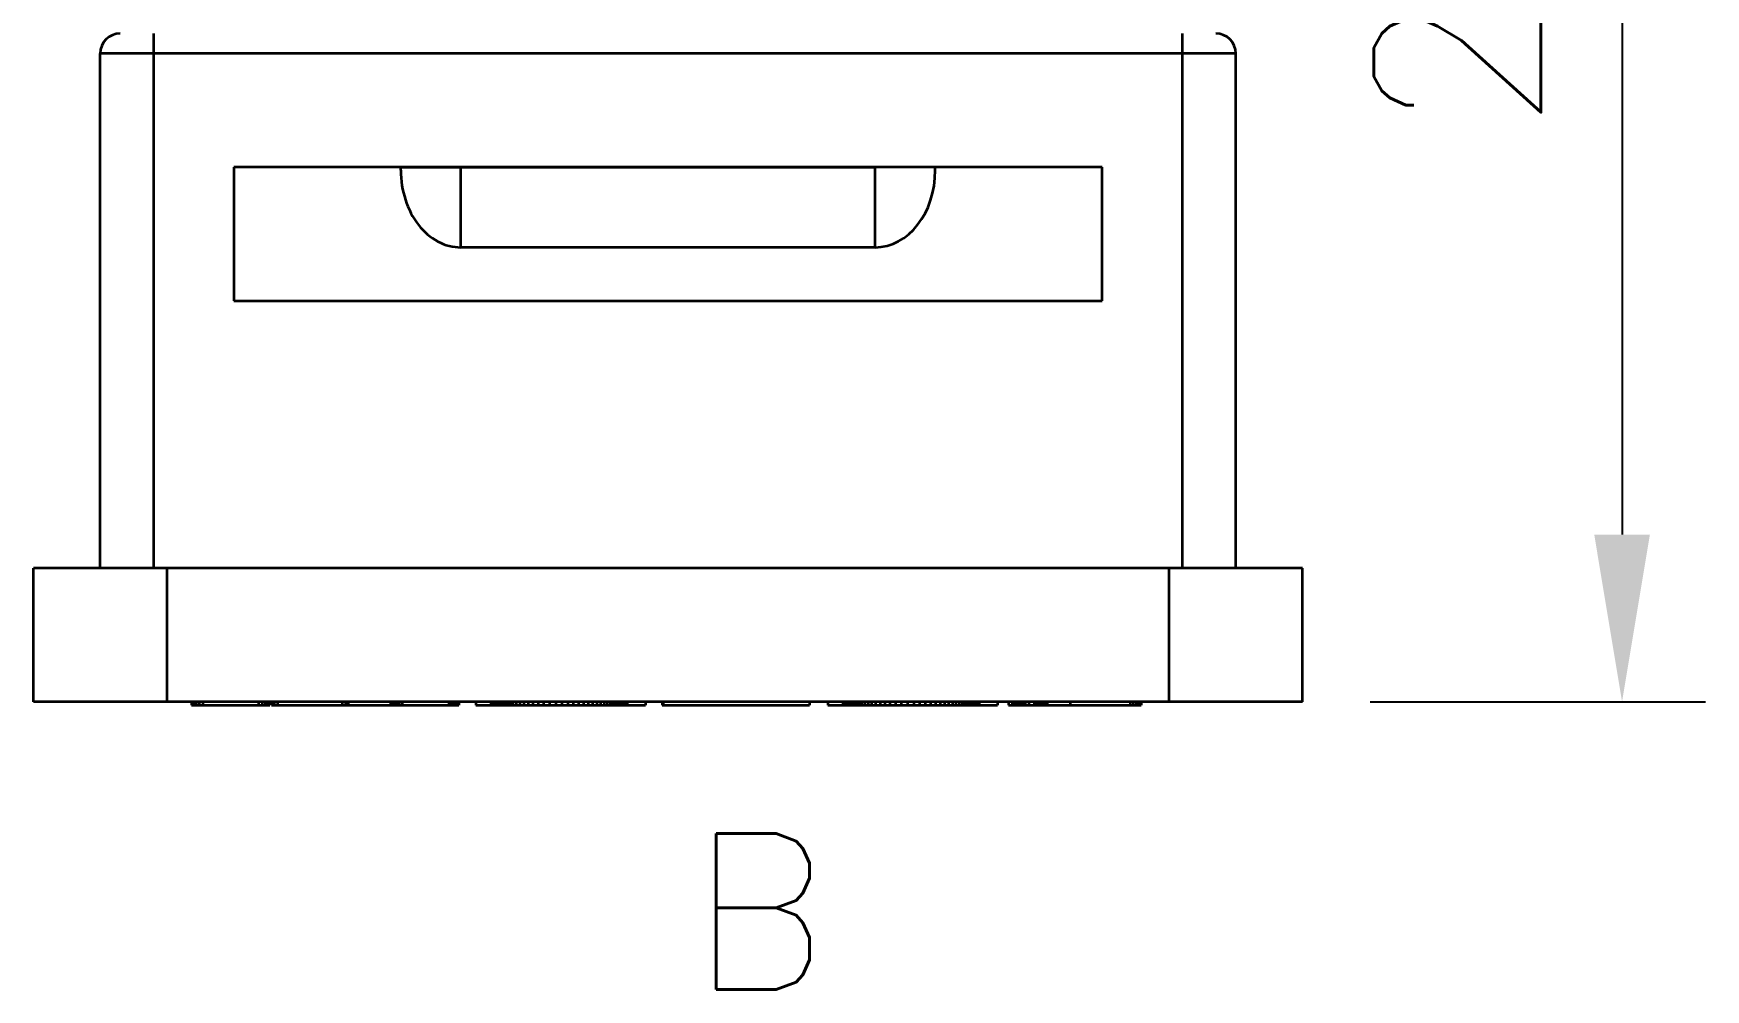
# Model space of a CAD drawing. Header units: millimetres. Extents: x -70 to 70, y -99 to 99.
# Drawn here: x 29.13 to 54.16, y 38.29 to 52.6 of the extents above; entities that cross this region are included whole.
import ezdxf
from ezdxf.enums import TextEntityAlignment as Align

# ---------------------------------------------------------------- set-up
doc = ezdxf.new("R2010")
doc.units = ezdxf.units.MM
doc.header["$PDSIZE"] = -5
doc.layers.get('0').update_dxf_attribs({"lineweight": 18})
doc.layers.add('尺寸线层', color=3, linetype='Continuous', lineweight=18)
doc.layers.add('粗实线层', color=7, linetype='Continuous', lineweight=35)
doc.styles.get("Standard").update_dxf_attribs({"font": 'txt.shx'})
doc.dimstyles.get("Standard").update_dxf_attribs({"dimtxt": 0.18, "dimasz": 0.18, "dimexe": 0.18, "dimexo": 0.0625, "dimgap": 0.09, "dimtad": 0, "dimtih": 1, "dimtoh": 1, "dimdec": 4, "dimzin": 0, "dimdsep": 46, "dimtxsty": 'Standard', "dimcen": 0.09, "dimdle": 0.36, "dimadec": 0, "dimazin": 0, "dimtfac": 1, "dimtdec": 4, "dimtofl": 0, "dimtmove": 0, "dimatfit": 3, "dimfxl": 1, "dimtolj": 1, "dimarcsym": 0})

# ---------------------------------------------------------------- blocks, each defined once
blk = doc.blocks.new('*D14')
at = {"color": 0, "lineweight": -2, "transparency": 16777216}
for p, q in [((48.679, 67.102), (54.162, 67.102)), ((52.912, 64.602), (52.912, 45.102)), ((49.142, 42.602), (54.162, 42.602))]:
    blk.add_line(p, q, dxfattribs=at)
at = {"color": 0, "transparency": 16777216}
for points in [[(52.496, 64.602), (53.329, 64.602), (52.912, 67.102)], [(52.496, 45.102), (53.329, 45.102), (52.912, 42.602)]]:
    blk.add_solid(points, dxfattribs=at)
at = {"layer": 'Defpoints', "color": 0, "transparency": 16777216}
for p in [(48.054, 67.102), (48.517, 42.602), (52.912, 42.602)]:
    blk.add_point(p, dxfattribs=at)
at = {"color": 0, "transparency": 16777216, "insert": (50.829, 54.852), "char_height": 2.5, "attachment_point": 5, "rotation": 90}
blk.add_mtext('\\A1;24,5', dxfattribs=at)

msp = doc.modelspace()

# ---------------------------------------------------------------- linework, layer by layer
at = {"layer": '粗实线层', "color": 7, "lineweight": 35}
for p, q in [((30.931, 52.302), (30.931, 52.602)), ((46.331, 52.302), (46.331, 52.602)), ((30.931, 52.302), (30.131, 52.302)), ((30.131, 44.602), (30.131, 52.302)), ((46.331, 52.302), (30.931, 52.302)), ((30.931, 44.602), (30.931, 52.302)), ((47.131, 52.302), (46.331, 52.302)), ((46.331, 44.602), (46.331, 52.302)), ((47.131, 44.602), (47.131, 52.302)), ((32.131, 50.602), (32.131, 48.602)), ((45.131, 50.602), (32.131, 50.602)), ((34.631, 50.602), (35.531, 50.602)), ((34.631, 50.554), (34.631, 50.602)), ((35.531, 49.402), (35.531, 50.602)), ((35.531, 50.602), (41.731, 50.602)), ((42.631, 50.602), (41.731, 50.602)), ((41.731, 49.402), (41.731, 50.602)), ((42.631, 50.554), (42.631, 50.602)), ((45.131, 48.602), (45.131, 50.602)), ((35.531, 49.402), (41.731, 49.402)), ((32.131, 48.602), (45.131, 48.602)), ((29.131, 42.602), (29.131, 44.602)), ((31.131, 44.602), (29.131, 44.602)), ((31.131, 42.602), (31.131, 44.602)), ((46.131, 44.602), (31.131, 44.602)), ((46.131, 42.602), (46.131, 44.602)), ((48.131, 44.602), (46.131, 44.602)), ((48.131, 42.602), (48.131, 44.602)), ((31.131, 42.602), (29.131, 42.602)), ((46.131, 42.602), (31.131, 42.602)), ((46.131, 42.602), (31.131, 42.602)), ((31.496, 42.602), (31.496, 42.552)), ((31.53, 42.602), (31.53, 42.552)), ((31.569, 42.602), (31.569, 42.552)), ((31.614, 42.602), (31.614, 42.552)), ((31.665, 42.602), (31.665, 42.552)), ((32.502, 42.602), (32.502, 42.552)), ((32.553, 42.602), (32.553, 42.552)), ((32.598, 42.602), (32.598, 42.552)), ((32.637, 42.602), (32.637, 42.552)), ((32.67, 42.602), (32.67, 42.552)), ((32.694, 42.602), (32.694, 42.552)), ((32.737, 42.602), (32.737, 42.552)), ((32.783, 42.602), (32.783, 42.552)), ((33.755, 42.602), (33.755, 42.552)), ((33.801, 42.602), (33.801, 42.552)), ((33.844, 42.602), (33.844, 42.552)), ((34.478, 42.602), (34.478, 42.552)), ((34.501, 42.602), (34.501, 42.552)), ((34.532, 42.602), (34.532, 42.552)), ((34.568, 42.602), (34.568, 42.552)), ((34.607, 42.602), (34.607, 42.552)), ((34.651, 42.602), (34.651, 42.552)), ((35.347, 42.602), (35.347, 42.552)), ((35.391, 42.602), (35.391, 42.552)), ((35.43, 42.602), (35.43, 42.552)), ((35.466, 42.602), (35.466, 42.552)), ((35.497, 42.602), (35.497, 42.552)), ((35.756, 42.602), (35.756, 42.552)), ((35.98, 42.602), (35.98, 42.552)), ((35.996, 42.602), (35.996, 42.552)), ((36.011, 42.602), (36.011, 42.552)), ((36.023, 42.602), (36.023, 42.552)), ((36.034, 42.602), (36.034, 42.552)), ((36.044, 42.602), (36.044, 42.552)), ((36.051, 42.602), (36.051, 42.552)), ((36.057, 42.602), (36.057, 42.552)), ((36.062, 42.602), (36.062, 42.552)), ((36.064, 42.602), (36.064, 42.552)), ((36.065, 42.602), (36.065, 42.552)), ((36.067, 42.602), (36.067, 42.552)), ((36.073, 42.602), (36.073, 42.552)), ((36.083, 42.602), (36.083, 42.552)), ((36.097, 42.602), (36.097, 42.552)), ((36.115, 42.602), (36.115, 42.552)), ((36.137, 42.602), (36.137, 42.552)), ((36.163, 42.602), (36.163, 42.552)), ((36.193, 42.602), (36.193, 42.552)), ((36.228, 42.602), (36.228, 42.552)), ((36.266, 42.602), (36.266, 42.552)), ((36.309, 42.602), (36.309, 42.552)), ((36.357, 42.602), (36.357, 42.552)), ((36.412, 42.602), (36.412, 42.552)), ((36.471, 42.602), (36.471, 42.552)), ((36.537, 42.602), (36.537, 42.552)), ((36.608, 42.602), (36.608, 42.552)), ((36.685, 42.602), (36.685, 42.552)), ((36.767, 42.602), (36.767, 42.552)), ((36.856, 42.602), (36.856, 42.552)), ((36.949, 42.602), (36.949, 42.552)), ((37.041, 42.602), (37.041, 42.552)), ((37.129, 42.602), (37.129, 42.552)), ((37.212, 42.602), (37.212, 42.552)), ((37.291, 42.602), (37.291, 42.552)), ((37.366, 42.602), (37.366, 42.552)), ((37.436, 42.602), (37.436, 42.552)), ((37.502, 42.602), (37.502, 42.552)), ((37.563, 42.602), (37.563, 42.552)), ((37.621, 42.602), (37.621, 42.552)), ((37.673, 42.602), (37.673, 42.552)), ((37.721, 42.602), (37.721, 42.552)), ((37.764, 42.602), (37.764, 42.552)), ((37.802, 42.602), (37.802, 42.552)), ((37.835, 42.602), (37.835, 42.552)), ((37.863, 42.602), (37.863, 42.552)), ((37.886, 42.602), (37.886, 42.552)), ((37.903, 42.602), (37.903, 42.552)), ((37.916, 42.602), (37.916, 42.552)), ((37.924, 42.602), (37.924, 42.552)), ((37.926, 42.602), (37.926, 42.552)), ((37.926, 42.602), (37.926, 42.552)), ((37.927, 42.602), (37.927, 42.552)), ((37.928, 42.602), (37.928, 42.552)), ((37.929, 42.602), (37.929, 42.552)), ((37.931, 42.602), (37.931, 42.552)), ((37.933, 42.602), (37.933, 42.552)), ((37.936, 42.602), (37.936, 42.552)), ((37.939, 42.602), (37.939, 42.552)), ((37.942, 42.602), (37.942, 42.552)), ((37.946, 42.602), (37.946, 42.552)), ((37.95, 42.602), (37.95, 42.552)), ((37.955, 42.602), (37.955, 42.552)), ((37.96, 42.602), (37.96, 42.552)), ((37.967, 42.602), (37.967, 42.552)), ((37.974, 42.602), (37.974, 42.552)), ((37.981, 42.602), (37.981, 42.552)), ((37.99, 42.602), (37.99, 42.552)), ((37.999, 42.602), (37.999, 42.552)), ((38.008, 42.602), (38.008, 42.552)), ((38.019, 42.602), (38.019, 42.552)), ((38.293, 42.602), (38.293, 42.552)), ((38.544, 42.602), (38.544, 42.552)), ((38.56, 42.602), (38.56, 42.552)), ((39.215, 42.602), (39.213, 42.602)), ((39.219, 42.602), (39.215, 42.602)), ((39.227, 42.602), (39.219, 42.602)), ((39.237, 42.602), (39.227, 42.602)), ((39.25, 42.602), (39.237, 42.602)), ((39.266, 42.602), (39.25, 42.602)), ((39.284, 42.602), (39.266, 42.602)), ((39.306, 42.602), (39.284, 42.602)), ((39.331, 42.602), (39.306, 42.602)), ((39.358, 42.602), (39.331, 42.602)), ((39.387, 42.602), (39.358, 42.602)), ((39.415, 42.602), (39.387, 42.602)), ((39.442, 42.602), (39.415, 42.602)), ((39.468, 42.602), (39.442, 42.602)), ((39.493, 42.602), (39.468, 42.602)), ((39.517, 42.602), (39.493, 42.602)), ((39.541, 42.602), (39.517, 42.602)), ((39.564, 42.602), (39.541, 42.602)), ((39.586, 42.602), (39.564, 42.602)), ((39.607, 42.602), (39.586, 42.602)), ((39.622, 42.602), (39.607, 42.602)), ((39.636, 42.602), (39.622, 42.602)), ((39.649, 42.602), (39.636, 42.602)), ((39.662, 42.602), (39.649, 42.602)), ((39.674, 42.602), (39.662, 42.602)), ((39.686, 42.602), (39.674, 42.602)), ((39.698, 42.602), (39.686, 42.602)), ((39.709, 42.602), (39.698, 42.602)), ((39.719, 42.602), (39.709, 42.602)), ((39.729, 42.602), (39.719, 42.602)), ((39.738, 42.602), (39.729, 42.602)), ((39.746, 42.602), (39.738, 42.602)), ((39.754, 42.602), (39.746, 42.602)), ((39.76, 42.602), (39.754, 42.602)), ((39.765, 42.602), (39.76, 42.602)), ((39.77, 42.602), (39.765, 42.602)), ((39.773, 42.602), (39.77, 42.602)), ((39.775, 42.602), (39.773, 42.602)), ((39.777, 42.602), (39.775, 42.602)), ((40.749, 42.602), (40.749, 42.552)), ((41.023, 42.602), (41.023, 42.552)), ((41.247, 42.602), (41.247, 42.552)), ((41.263, 42.602), (41.263, 42.552)), ((41.278, 42.602), (41.278, 42.552)), ((41.291, 42.602), (41.291, 42.552)), ((41.302, 42.602), (41.302, 42.552)), ((41.311, 42.602), (41.311, 42.552)), ((41.319, 42.602), (41.319, 42.552)), ((41.325, 42.602), (41.325, 42.552)), ((41.329, 42.602), (41.329, 42.552)), ((41.331, 42.602), (41.331, 42.552)), ((41.332, 42.602), (41.332, 42.552)), ((41.334, 42.602), (41.334, 42.552)), ((41.34, 42.602), (41.34, 42.552)), ((41.35, 42.602), (41.35, 42.552)), ((41.364, 42.602), (41.364, 42.552)), ((41.382, 42.602), (41.382, 42.552)), ((41.405, 42.602), (41.405, 42.552)), ((41.431, 42.602), (41.431, 42.552)), ((41.461, 42.602), (41.461, 42.552)), ((41.495, 42.602), (41.495, 42.552)), ((41.533, 42.602), (41.533, 42.552)), ((41.576, 42.602), (41.576, 42.552)), ((41.625, 42.602), (41.625, 42.552)), ((41.679, 42.602), (41.679, 42.552)), ((41.739, 42.602), (41.739, 42.552)), ((41.804, 42.602), (41.804, 42.552)), ((41.876, 42.602), (41.876, 42.552)), ((41.952, 42.602), (41.952, 42.552)), ((42.035, 42.602), (42.035, 42.552)), ((42.123, 42.602), (42.123, 42.552)), ((42.217, 42.602), (42.217, 42.552)), ((42.309, 42.602), (42.309, 42.552)), ((42.396, 42.602), (42.396, 42.552)), ((42.48, 42.602), (42.48, 42.552)), ((42.559, 42.602), (42.559, 42.552)), ((42.633, 42.602), (42.633, 42.552)), ((42.703, 42.602), (42.703, 42.552)), ((42.769, 42.602), (42.769, 42.552)), ((42.831, 42.602), (42.831, 42.552)), ((42.888, 42.602), (42.888, 42.552)), ((42.941, 42.602), (42.941, 42.552)), ((42.989, 42.602), (42.989, 42.552)), ((43.032, 42.602), (43.032, 42.552)), ((43.07, 42.602), (43.07, 42.552)), ((43.103, 42.602), (43.103, 42.552)), ((43.13, 42.602), (43.13, 42.552)), ((43.153, 42.602), (43.153, 42.552)), ((43.171, 42.602), (43.171, 42.552)), ((43.184, 42.602), (43.184, 42.552)), ((43.191, 42.602), (43.191, 42.552)), ((43.194, 42.602), (43.194, 42.552)), ((43.194, 42.602), (43.194, 42.552)), ((43.194, 42.602), (43.194, 42.552)), ((43.195, 42.602), (43.195, 42.552)), ((43.197, 42.602), (43.197, 42.552)), ((43.198, 42.602), (43.198, 42.552)), ((43.201, 42.602), (43.201, 42.552)), ((43.203, 42.602), (43.203, 42.552)), ((43.206, 42.602), (43.206, 42.552)), ((43.209, 42.602), (43.209, 42.552)), ((43.213, 42.602), (43.213, 42.552)), ((43.217, 42.602), (43.217, 42.552)), ((43.222, 42.602), (43.222, 42.552)), ((43.228, 42.602), (43.228, 42.552)), ((43.234, 42.602), (43.234, 42.552)), ((43.241, 42.602), (43.241, 42.552)), ((43.249, 42.602), (43.249, 42.552)), ((43.257, 42.602), (43.257, 42.552)), ((43.266, 42.602), (43.266, 42.552)), ((43.276, 42.602), (43.276, 42.552)), ((43.286, 42.602), (43.286, 42.552)), ((43.561, 42.602), (43.561, 42.552)), ((43.727, 42.602), (43.727, 42.552)), ((43.728, 42.602), (43.728, 42.552)), ((43.729, 42.602), (43.729, 42.552)), ((43.73, 42.602), (43.73, 42.552)), ((43.781, 42.602), (43.781, 42.552)), ((43.797, 42.602), (43.797, 42.552)), ((43.814, 42.602), (43.814, 42.552)), ((43.829, 42.602), (43.829, 42.552)), ((43.844, 42.602), (43.844, 42.552)), ((43.859, 42.602), (43.859, 42.552)), ((43.873, 42.602), (43.873, 42.552)), ((43.886, 42.602), (43.886, 42.552)), ((43.899, 42.602), (43.899, 42.552)), ((43.912, 42.602), (43.912, 42.552)), ((43.924, 42.602), (43.924, 42.552)), ((43.936, 42.602), (43.936, 42.552)), ((43.949, 42.602), (43.949, 42.552)), ((43.964, 42.602), (43.964, 42.552)), ((43.978, 42.602), (43.978, 42.552)), ((44.032, 42.602), (44.032, 42.552)), ((44.113, 42.602), (44.113, 42.552)), ((44.118, 42.602), (44.118, 42.552)), ((44.123, 42.602), (44.123, 42.552)), ((44.128, 42.602), (44.128, 42.552)), ((44.134, 42.602), (44.134, 42.552)), ((44.14, 42.602), (44.14, 42.552)), ((44.146, 42.602), (44.146, 42.552)), ((44.153, 42.602), (44.153, 42.552)), ((44.16, 42.602), (44.16, 42.552)), ((44.167, 42.602), (44.167, 42.552)), ((44.175, 42.602), (44.175, 42.552)), ((44.183, 42.602), (44.183, 42.552)), ((44.193, 42.602), (44.193, 42.552)), ((44.205, 42.602), (44.205, 42.552)), ((44.218, 42.602), (44.218, 42.552)), ((44.232, 42.602), (44.232, 42.552)), ((44.249, 42.602), (44.249, 42.552)), ((44.266, 42.602), (44.266, 42.552)), ((44.286, 42.602), (44.286, 42.552)), ((44.307, 42.602), (44.307, 42.552)), ((44.65, 42.602), (44.65, 42.552)), ((45.547, 42.602), (45.547, 42.552)), ((45.594, 42.602), (45.594, 42.552)), ((45.638, 42.602), (45.638, 42.552)), ((45.679, 42.602), (45.679, 42.552)), ((45.715, 42.602), (45.715, 42.552)), ((48.131, 42.602), (46.131, 42.602)), ((31.496, 42.552), (31.53, 42.552)), ((31.53, 42.552), (31.569, 42.552)), ((31.569, 42.552), (31.614, 42.552)), ((31.614, 42.552), (31.665, 42.552)), ((31.665, 42.552), (31.72, 42.552)), ((31.72, 42.552), (31.782, 42.552)), ((31.782, 42.552), (31.849, 42.552)), ((31.849, 42.552), (31.922, 42.552)), ((31.922, 42.552), (32, 42.552)), ((32, 42.552), (32.083, 42.552)), ((32.083, 42.552), (32.167, 42.552)), ((32.167, 42.552), (32.245, 42.552)), ((32.245, 42.552), (32.318, 42.552)), ((32.318, 42.552), (32.385, 42.552)), ((32.385, 42.552), (32.446, 42.552)), ((32.446, 42.552), (32.502, 42.552)), ((32.502, 42.552), (32.553, 42.552)), ((32.553, 42.552), (32.598, 42.552)), ((32.598, 42.552), (32.637, 42.552)), ((32.637, 42.552), (32.67, 42.552)), ((32.694, 42.552), (32.737, 42.552)), ((32.737, 42.552), (32.783, 42.552)), ((32.783, 42.552), (32.833, 42.552)), ((32.833, 42.552), (32.886, 42.552)), ((32.886, 42.552), (32.942, 42.552)), ((32.942, 42.552), (33.001, 42.552)), ((33.001, 42.552), (33.063, 42.552)), ((33.063, 42.552), (33.129, 42.552)), ((33.129, 42.552), (33.197, 42.552)), ((33.197, 42.552), (33.269, 42.552)), ((33.269, 42.552), (33.341, 42.552)), ((33.341, 42.552), (33.409, 42.552)), ((33.409, 42.552), (33.475, 42.552)), ((33.475, 42.552), (33.537, 42.552)), ((33.537, 42.552), (33.596, 42.552)), ((33.596, 42.552), (33.652, 42.552)), ((33.652, 42.552), (33.705, 42.552)), ((33.705, 42.552), (33.755, 42.552)), ((33.755, 42.552), (33.801, 42.552)), ((33.801, 42.552), (33.844, 42.552)), ((33.844, 42.552), (34.478, 42.552)), ((34.478, 42.552), (34.513, 42.552)), ((34.501, 42.552), (34.532, 42.552)), ((34.513, 42.552), (34.547, 42.552)), ((34.532, 42.552), (34.568, 42.552)), ((34.547, 42.552), (34.581, 42.552)), ((34.568, 42.552), (34.607, 42.552)), ((34.581, 42.552), (34.613, 42.552)), ((34.607, 42.552), (34.651, 42.552)), ((34.613, 42.552), (34.645, 42.552)), ((34.645, 42.552), (34.676, 42.552)), ((34.651, 42.552), (34.699, 42.552)), ((34.676, 42.552), (34.706, 42.552)), ((34.699, 42.552), (34.751, 42.552)), ((34.706, 42.552), (34.735, 42.552)), ((34.735, 42.552), (34.763, 42.552)), ((34.751, 42.552), (34.807, 42.552)), ((34.763, 42.552), (34.791, 42.552)), ((34.807, 42.552), (34.867, 42.552)), ((34.867, 42.552), (34.931, 42.552)), ((34.931, 42.552), (34.999, 42.552)), ((34.999, 42.552), (35.067, 42.552)), ((35.067, 42.552), (35.131, 42.552)), ((35.131, 42.552), (35.191, 42.552)), ((35.191, 42.552), (35.247, 42.552)), ((35.247, 42.552), (35.299, 42.552)), ((35.299, 42.552), (35.347, 42.552)), ((35.347, 42.552), (35.391, 42.552)), ((35.391, 42.552), (35.43, 42.552)), ((35.43, 42.552), (35.466, 42.552)), ((35.466, 42.552), (35.497, 42.552)), ((35.756, 42.552), (35.98, 42.552)), ((35.98, 42.552), (35.996, 42.552)), ((35.996, 42.552), (36.011, 42.552)), ((36.011, 42.552), (36.023, 42.552)), ((36.023, 42.552), (36.034, 42.552)), ((36.034, 42.552), (36.044, 42.552)), ((36.044, 42.552), (36.051, 42.552)), ((36.051, 42.552), (36.057, 42.552)), ((36.057, 42.552), (36.062, 42.552)), ((36.062, 42.552), (36.064, 42.552)), ((36.065, 42.552), (36.067, 42.552)), ((36.067, 42.552), (36.073, 42.552)), ((36.073, 42.552), (36.083, 42.552)), ((36.083, 42.552), (36.097, 42.552)), ((36.097, 42.552), (36.115, 42.552)), ((36.115, 42.552), (36.137, 42.552)), ((36.137, 42.552), (36.163, 42.552)), ((36.163, 42.552), (36.193, 42.552)), ((36.193, 42.552), (36.228, 42.552)), ((36.228, 42.552), (36.266, 42.552)), ((36.266, 42.552), (36.309, 42.552)), ((36.309, 42.552), (36.357, 42.552)), ((36.357, 42.552), (36.412, 42.552)), ((36.412, 42.552), (36.471, 42.552)), ((36.471, 42.552), (36.537, 42.552)), ((36.537, 42.552), (36.608, 42.552)), ((36.608, 42.552), (36.685, 42.552)), ((36.685, 42.552), (36.767, 42.552)), ((36.767, 42.552), (36.856, 42.552)), ((36.856, 42.552), (36.949, 42.552)), ((36.949, 42.552), (37.041, 42.552)), ((37.041, 42.552), (37.129, 42.552)), ((37.129, 42.552), (37.212, 42.552)), ((37.212, 42.552), (37.291, 42.552)), ((37.291, 42.552), (37.366, 42.552)), ((37.366, 42.552), (37.436, 42.552)), ((37.436, 42.552), (37.502, 42.552)), ((37.502, 42.552), (37.563, 42.552)), ((37.563, 42.552), (37.621, 42.552)), ((37.621, 42.552), (37.673, 42.552)), ((37.673, 42.552), (37.721, 42.552)), ((37.721, 42.552), (37.764, 42.552)), ((37.764, 42.552), (37.802, 42.552)), ((37.802, 42.552), (37.835, 42.552)), ((37.835, 42.552), (37.863, 42.552)), ((37.863, 42.552), (37.886, 42.552)), ((37.886, 42.552), (37.903, 42.552)), ((37.903, 42.552), (37.916, 42.552)), ((37.916, 42.552), (37.924, 42.552)), ((37.924, 42.552), (37.926, 42.552)), ((37.928, 42.552), (37.929, 42.552)), ((37.929, 42.552), (37.931, 42.552)), ((37.931, 42.552), (37.933, 42.552)), ((37.933, 42.552), (37.936, 42.552)), ((37.936, 42.552), (37.939, 42.552)), ((37.939, 42.552), (37.942, 42.552)), ((37.942, 42.552), (37.946, 42.552)), ((37.946, 42.552), (37.95, 42.552)), ((37.95, 42.552), (37.955, 42.552)), ((37.955, 42.552), (37.96, 42.552)), ((37.96, 42.552), (37.967, 42.552)), ((37.967, 42.552), (37.974, 42.552)), ((37.974, 42.552), (37.981, 42.552)), ((37.981, 42.552), (37.99, 42.552)), ((37.99, 42.552), (37.999, 42.552)), ((37.999, 42.552), (38.008, 42.552)), ((38.008, 42.552), (38.019, 42.552)), ((38.019, 42.552), (38.293, 42.552)), ((38.544, 42.552), (38.56, 42.552)), ((38.56, 42.552), (38.666, 42.552)), ((38.666, 42.552), (38.769, 42.552)), ((38.769, 42.552), (38.868, 42.552)), ((38.868, 42.552), (38.962, 42.552)), ((38.962, 42.552), (39.052, 42.552)), ((39.052, 42.552), (39.138, 42.552)), ((39.138, 42.552), (39.22, 42.552)), ((39.22, 42.552), (39.297, 42.552)), ((39.297, 42.552), (39.371, 42.552)), ((39.371, 42.552), (39.44, 42.552)), ((39.44, 42.552), (39.601, 42.552)), ((39.601, 42.552), (39.756, 42.552)), ((39.756, 42.552), (39.903, 42.552)), ((39.903, 42.552), (40.044, 42.552)), ((40.044, 42.552), (40.179, 42.552)), ((40.179, 42.552), (40.306, 42.552)), ((40.306, 42.552), (40.427, 42.552)), ((40.427, 42.552), (40.541, 42.552)), ((40.541, 42.552), (40.648, 42.552)), ((40.648, 42.552), (40.749, 42.552)), ((41.023, 42.552), (41.247, 42.552)), ((41.247, 42.552), (41.263, 42.552)), ((41.263, 42.552), (41.278, 42.552)), ((41.278, 42.552), (41.291, 42.552)), ((41.291, 42.552), (41.302, 42.552)), ((41.302, 42.552), (41.311, 42.552)), ((41.311, 42.552), (41.319, 42.552)), ((41.319, 42.552), (41.325, 42.552)), ((41.325, 42.552), (41.329, 42.552)), ((41.329, 42.552), (41.331, 42.552)), ((41.332, 42.552), (41.334, 42.552)), ((41.334, 42.552), (41.34, 42.552)), ((41.34, 42.552), (41.35, 42.552)), ((41.35, 42.552), (41.364, 42.552)), ((41.364, 42.552), (41.382, 42.552)), ((41.382, 42.552), (41.405, 42.552)), ((41.405, 42.552), (41.431, 42.552)), ((41.431, 42.552), (41.461, 42.552)), ((41.461, 42.552), (41.495, 42.552)), ((41.495, 42.552), (41.533, 42.552)), ((41.533, 42.552), (41.576, 42.552)), ((41.576, 42.552), (41.625, 42.552)), ((41.625, 42.552), (41.679, 42.552)), ((41.679, 42.552), (41.739, 42.552)), ((41.739, 42.552), (41.804, 42.552)), ((41.804, 42.552), (41.876, 42.552)), ((41.876, 42.552), (41.952, 42.552)), ((41.952, 42.552), (42.035, 42.552)), ((42.035, 42.552), (42.123, 42.552)), ((42.123, 42.552), (42.217, 42.552)), ((42.217, 42.552), (42.309, 42.552)), ((42.309, 42.552), (42.396, 42.552)), ((42.396, 42.552), (42.48, 42.552)), ((42.48, 42.552), (42.559, 42.552)), ((42.559, 42.552), (42.633, 42.552)), ((42.633, 42.552), (42.703, 42.552)), ((42.703, 42.552), (42.769, 42.552)), ((42.769, 42.552), (42.831, 42.552)), ((42.831, 42.552), (42.888, 42.552)), ((42.888, 42.552), (42.941, 42.552)), ((42.941, 42.552), (42.989, 42.552)), ((42.989, 42.552), (43.032, 42.552)), ((43.032, 42.552), (43.07, 42.552)), ((43.07, 42.552), (43.103, 42.552)), ((43.103, 42.552), (43.13, 42.552)), ((43.13, 42.552), (43.153, 42.552)), ((43.153, 42.552), (43.171, 42.552)), ((43.171, 42.552), (43.184, 42.552)), ((43.184, 42.552), (43.191, 42.552)), ((43.191, 42.552), (43.194, 42.552)), ((43.195, 42.552), (43.197, 42.552)), ((43.197, 42.552), (43.198, 42.552)), ((43.198, 42.552), (43.201, 42.552)), ((43.201, 42.552), (43.203, 42.552)), ((43.203, 42.552), (43.206, 42.552)), ((43.206, 42.552), (43.209, 42.552)), ((43.209, 42.552), (43.213, 42.552)), ((43.213, 42.552), (43.217, 42.552)), ((43.217, 42.552), (43.222, 42.552)), ((43.222, 42.552), (43.228, 42.552)), ((43.228, 42.552), (43.234, 42.552)), ((43.234, 42.552), (43.241, 42.552)), ((43.241, 42.552), (43.249, 42.552)), ((43.249, 42.552), (43.257, 42.552)), ((43.257, 42.552), (43.266, 42.552)), ((43.266, 42.552), (43.276, 42.552)), ((43.276, 42.552), (43.286, 42.552)), ((43.286, 42.552), (43.561, 42.552)), ((43.727, 42.552), (43.728, 42.552)), ((43.728, 42.552), (43.729, 42.552)), ((43.729, 42.552), (43.73, 42.552)), ((43.73, 42.552), (43.781, 42.552)), ((43.781, 42.552), (43.797, 42.552)), ((43.797, 42.552), (43.814, 42.552)), ((43.814, 42.552), (43.829, 42.552)), ((43.829, 42.552), (43.844, 42.552)), ((43.844, 42.552), (43.859, 42.552)), ((43.859, 42.552), (43.873, 42.552)), ((43.873, 42.552), (43.886, 42.552)), ((43.886, 42.552), (43.899, 42.552)), ((43.899, 42.552), (43.912, 42.552)), ((43.912, 42.552), (43.924, 42.552)), ((43.924, 42.552), (43.936, 42.552)), ((43.936, 42.552), (43.949, 42.552)), ((43.949, 42.552), (43.964, 42.552)), ((43.964, 42.552), (43.98, 42.552)), ((43.978, 42.552), (44.032, 42.552)), ((44.032, 42.552), (44.113, 42.552)), ((44.113, 42.552), (44.118, 42.552)), ((44.118, 42.552), (44.123, 42.552)), ((44.123, 42.552), (44.128, 42.552)), ((44.128, 42.552), (44.134, 42.552)), ((44.134, 42.552), (44.14, 42.552)), ((44.14, 42.552), (44.146, 42.552)), ((44.146, 42.552), (44.153, 42.552)), ((44.153, 42.552), (44.16, 42.552)), ((44.16, 42.552), (44.167, 42.552)), ((44.167, 42.552), (44.175, 42.552)), ((44.175, 42.552), (44.183, 42.552)), ((44.183, 42.552), (44.193, 42.552)), ((44.193, 42.552), (44.205, 42.552)), ((44.205, 42.552), (44.218, 42.552)), ((44.218, 42.552), (44.232, 42.552)), ((44.232, 42.552), (44.249, 42.552)), ((44.249, 42.552), (44.266, 42.552)), ((44.266, 42.552), (44.286, 42.552)), ((44.286, 42.552), (44.307, 42.552)), ((44.307, 42.552), (44.329, 42.552)), ((44.329, 42.552), (44.65, 42.552)), ((44.65, 42.552), (44.703, 42.552)), ((44.703, 42.552), (44.756, 42.552)), ((44.756, 42.552), (44.809, 42.552)), ((44.809, 42.552), (44.863, 42.552)), ((44.863, 42.552), (44.916, 42.552)), ((44.916, 42.552), (44.969, 42.552)), ((44.969, 42.552), (45.023, 42.552)), ((45.023, 42.552), (45.076, 42.552)), ((45.076, 42.552), (45.129, 42.552)), ((45.129, 42.552), (45.182, 42.552)), ((45.182, 42.552), (45.252, 42.552)), ((45.252, 42.552), (45.319, 42.552)), ((45.319, 42.552), (45.381, 42.552)), ((45.381, 42.552), (45.44, 42.552)), ((45.44, 42.552), (45.495, 42.552)), ((45.495, 42.552), (45.547, 42.552)), ((45.547, 42.552), (45.594, 42.552)), ((45.594, 42.552), (45.638, 42.552)), ((45.638, 42.552), (45.679, 42.552)), ((45.679, 42.552), (45.715, 42.552))]:
    msp.add_line(p, q, dxfattribs=at)
for centre, start, end in [((30.431, 52.302), 90, 180), ((46.831, 52.302), 360, 90)]:
    msp.add_arc(centre, 0.3, start, end, dxfattribs=at)
for centre, start_param, end_param in [((35.531, 50.554), 1.570796, 3.141593), ((41.731, 50.554), 3.141593, 4.712389)]:
    msp.add_ellipse(centre, major_axis=(0, 1.153), ratio=0.780869, start_param=start_param, end_param=end_param, dxfattribs=at)

# ---------------------------------------------------------------- texts
at = {"layer": '尺寸线层', "color": 7}
msp.add_text('B', height=2.333, dxfattribs=at).set_placement((39.999, 39.461), align=Align.MIDDLE_CENTER)

# ---------------------------------------------------------------- dimensions: what is measured, and where the dimension line sits
at = {"color": 1}
dim = msp.add_linear_dim(base=(52.912, 42.602), p1=(48.054, 67.102), p2=(48.517, 42.602), angle=90, dimstyle='Standard', override={"dimtxt": 2.5, "dimasz": 2.5, "dimexe": 1.25, "dimexo": 0.625, "dimgap": 0.625, "dimtad": 1, "dimtih": 0, "dimtoh": 0, "dimdec": 2, "dimzin": 8, "dimdsep": 44, "dimdle": 5, "dimtdec": 2, "dimtofl": 1, "dimatfit": 0, "dimarcsym": 1}, dxfattribs=at)
dim.commit()
dim.dimension.update_dxf_attribs({"geometry": '*D14', "text_midpoint": (50.829, 54.852)})

doc.saveas('drawing.dxf')
